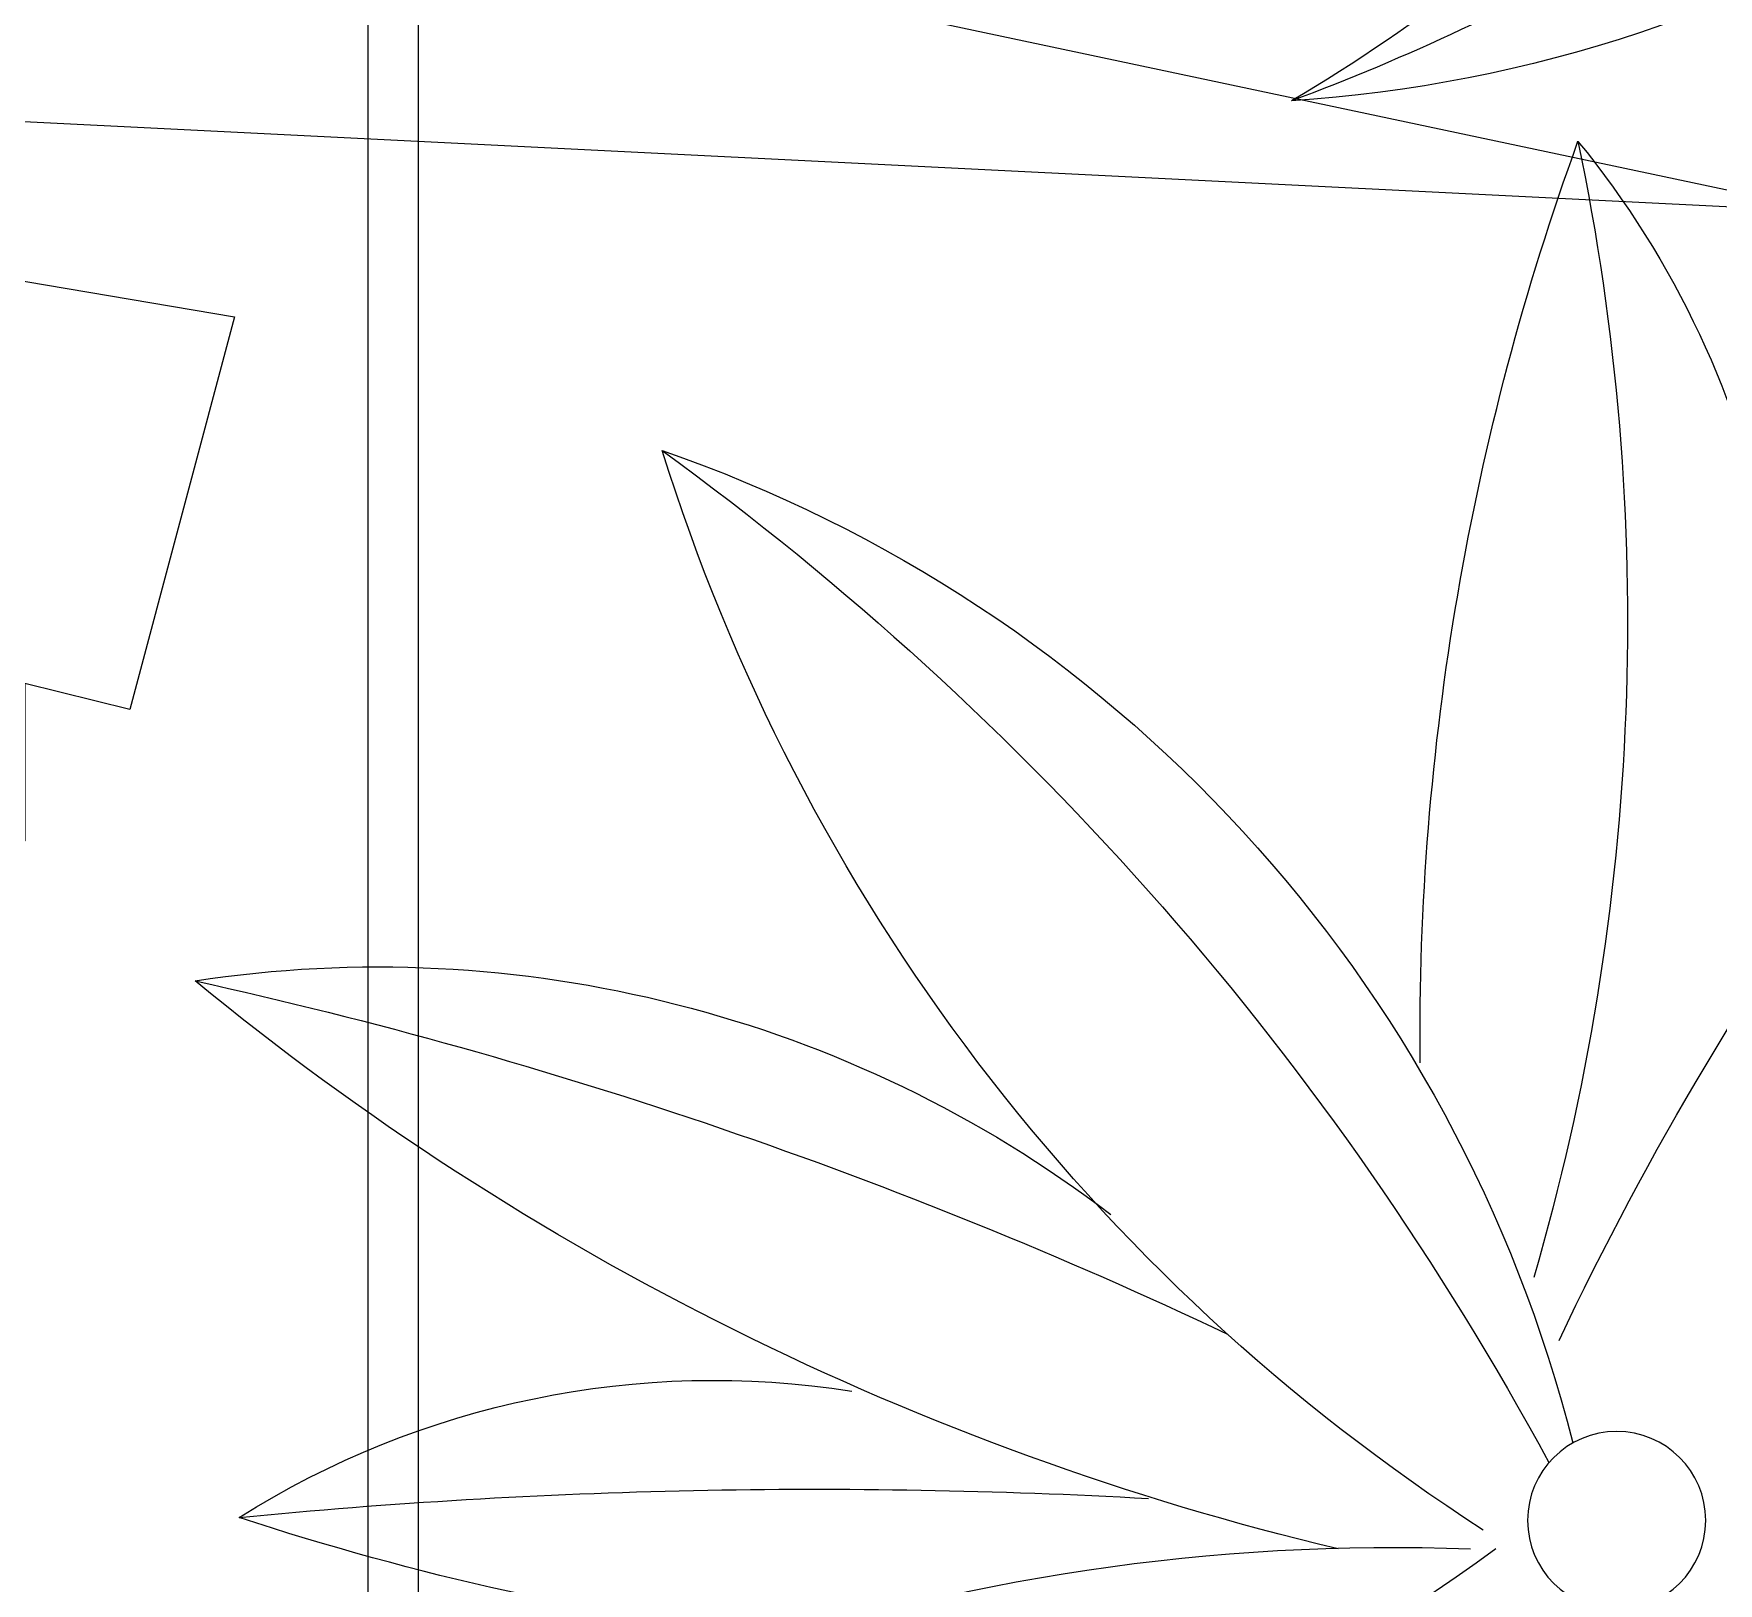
# Model space of a CAD drawing. Header units: millimetres. Extents: x 46079 to 131409, y 40831 to 60403.
# Drawn here: x 119426.2 to 119763.8, y 54700.1 to 55010.6 of the extents above; entities that cross this region are included whole.
import ezdxf

# ---------------------------------------------------------------- set-up
doc = ezdxf.new("R2010")
doc.units = ezdxf.units.MM
for name, color, linetype, lineweight in [('A-WALL', 113, 'Continuous', 18), ('G-IMPT', 8, 'Continuous', 18), ('L-PLNT', 71, 'Continuous', 18), ('L-PLNT-1', 253, 'Continuous', 18)]:
    doc.layers.add(name, color=color, linetype=linetype, lineweight=lineweight)

# ---------------------------------------------------------------- blocks, each defined once
blk = doc.blocks.new('CAY MAI VAN PHUC - CAY DUC SOC_dwg-2256080-TKCS_BỂ NƯỚC NGẦM - MẶT BẰNG NẮP BỂ')
at = {"layer": 'G-IMPT', "flags": 128}
blk.add_lwpolyline([(-439.38, 14.37), (-878.31, -78.65), (-80.26, -38.78), (-472.63, -105.23), (-446.03, -204.89), (-419.43, -198.25), (-419.43, -238.12), (-352.92, -324.49), (-326.32, -297.92), (-339.62, -364.36), (-313.02, -377.65), (-206.61, -271.34), (-366.22, -550.4), (-259.82, -417.52), (-213.26, -444.09), (-166.71, -417.52), (-166.71, -457.38), (-100.21, -470.67), (-19.93, -481.36)], dxfattribs=at)
blk = doc.blocks.new('CAY MAI VAN PHUC - CAY BONG TRANG-2256527-TKCS_BỂ NƯỚC NGẦM - MẶT BẰNG NẮP BỂ')
at = {"extrusion": (0, 0, -1), "xscale": 0.7894736842105263, "yscale": 0.7894736842105263, "zscale": -0.7894736842105263, "rotation": 180}
blk.add_blockref('CAY MAI VAN PHUC - CAY DUC SOC_dwg-2256080-TKCS_BỂ NƯỚC NGẦM - MẶT BẰNG NẮP BỂ', (0, 0), dxfattribs=at)
blk = doc.blocks.new('CAY DUA VAN PHAT - CAY DUA VAN PHAT_dwg-2253781-TKCS_BỂ NƯỚC NGẦM - MẶT BẰNG NẮP BỂ')
at = {"layer": 'G-IMPT'}
blk.add_circle((672.09, 720.8), 35.68, dxfattribs=at)
for centre, radius, start, end in [((1505.19, 811.21), 822.27, 139.40241, 182.22196), ((-165.56, 1381.78), 1047, 324.19163, 358.05796), ((934.45, 1217.21), 484.17, 171.28074, 217.3319), ((2363.89, 1712.04), 1954, 192.45532, 205.30666), ((-423.23, 568.12), 1137.9, 13.43357, 39.4147), ((972.53, 1082.77), 356.56, 147.77658, 188.93687), ((3037.68, 1041.3), 2378.09, 174.41125, 183.20325), ((-370.24, 928.87), 1096.5, 6.61656, 18.28498), ((5.95, 342.33), 797.16, 32.80883, 72.67027), ((1228.07, 1817.95), 1216.67, 215.97087, 241.57597), ((779.81, 1288.74), 567.56, 199.06916, 255.84865), ((-734.13, 1162.59), 893.42, 320.68015, 339.59855), ((-466.22, 1185.69), 660.47, 313.95882, 329.56689), ((-453.71, 887.69), 558.16, 326.90571, 356.24571), ((478.87, -252.08), 1051.7, 89.46131, 109.98389), ((311.62, 1657.04), 940.58, 258.21063, 286.24623), ((1139.97, -402.53), 1267.2, 115.21824, 137.85612), ((354.97, 1024.5), 372.19, 230.74454, 286.70355)]:
    blk.add_arc(centre, radius, start, end, dxfattribs=at)
blk = doc.blocks.new('CAY DUA VAN PHAT - CAY DUA VAN PHAT_dwg-V50-TKCS_BỂ NƯỚC NGẦM - MẶT BẰNG NẮP BỂ')
at = {"layer": 'G-IMPT'}
blk.add_circle((672.09, 720.8), 35.68, dxfattribs=at)
for centre, radius, start, end in [((1505.19, 811.21), 822.27, 139.40241, 182.22196), ((-165.56, 1381.78), 1047, 324.19163, 358.05796), ((934.45, 1217.21), 484.17, 171.28074, 217.3319), ((2363.89, 1712.04), 1954, 192.45532, 205.30666), ((-423.23, 568.12), 1137.9, 13.43357, 39.4147), ((972.53, 1082.77), 356.56, 147.77658, 188.93687), ((3037.68, 1041.3), 2378.09, 174.41125, 183.20325), ((-370.24, 928.87), 1096.5, 6.61656, 18.28498), ((5.95, 342.33), 797.16, 32.80883, 72.67027), ((1228.07, 1817.95), 1216.67, 215.97087, 241.57597), ((779.81, 1288.74), 567.56, 199.06916, 255.84865), ((-734.13, 1162.59), 893.42, 320.68015, 339.59855), ((-466.22, 1185.69), 660.47, 313.95882, 329.56689), ((-453.71, 887.69), 558.16, 326.90571, 356.24571), ((478.87, -252.08), 1051.7, 89.46131, 109.98389), ((311.62, 1657.04), 940.58, 258.21063, 286.24623), ((1139.97, -402.53), 1267.2, 115.21824, 137.85612), ((354.97, 1024.5), 372.19, 230.74454, 286.70355)]:
    blk.add_arc(centre, radius, start, end, dxfattribs=at)
blk = doc.blocks.new('CAY DUA VAN PHAT - CAY DUA VAN PHAT-V51-TKCS_BỂ NƯỚC NGẦM - MẶT BẰNG NẮP BỂ')
at = {"extrusion": (0, 0, -1), "xscale": 0.5, "yscale": 0.5, "zscale": -0.5, "rotation": 180}
for name in ['CAY DUA VAN PHAT - CAY DUA VAN PHAT_dwg-2253781-TKCS_BỂ NƯỚC NGẦM - MẶT BẰNG NẮP BỂ', 'CAY DUA VAN PHAT - CAY DUA VAN PHAT_dwg-V50-TKCS_BỂ NƯỚC NGẦM - MẶT BẰNG NẮP BỂ']:
    blk.add_blockref(name, (151.82, 370.52), dxfattribs=at)

msp = doc.modelspace()

# ---------------------------------------------------------------- linework, layer by layer
at = {"layer": 'A-WALL'}
for p, q in [((119493.27, 53311.94), (119493.27, 55286.31)), ((119503.27, 55276.31), (119503.27, 53311.94))]:
    msp.add_line(p, q, dxfattribs=at)

# ---------------------------------------------------------------- block references
at = {"layer": 'L-PLNT', "rotation": 270.0000000000003}
msp.add_blockref('CAY DUA VAN PHAT - CAY DUA VAN PHAT-V51-TKCS_BỂ NƯỚC NGẦM - MẶT BẰNG NẮP BỂ', (119733.35, 54896.94), dxfattribs=at)
at = {"layer": 'L-PLNT-1', "rotation": 180}
msp.add_blockref('CAY MAI VAN PHUC - CAY BONG TRANG-2256527-TKCS_BỂ NƯỚC NGẦM - MẶT BẰNG NẮP BỂ', (119093.35, 55036.94), dxfattribs=at)

doc.saveas('drawing.dxf')
